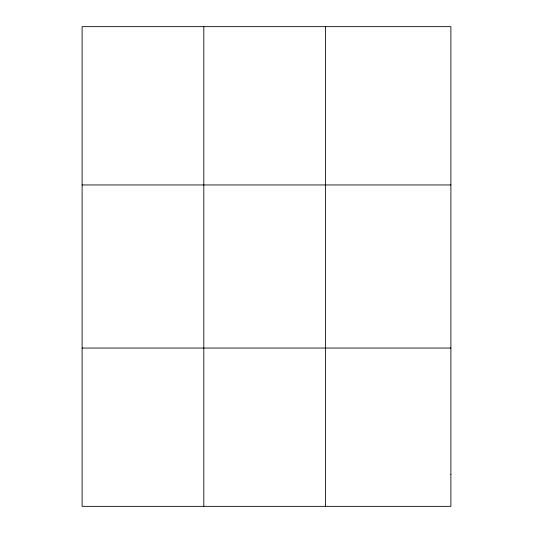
<?xml version="1.0" encoding="UTF-8"?>
<svg xmlns="http://www.w3.org/2000/svg" width="533" height="533" viewBox="0 0 533 533"><rect width="100%" height="100%" fill="white"/><g stroke="black" fill="none" stroke-linecap="round" stroke-linejoin="round"><path stroke-width="0.8" d="M203.806 506.35L203.806 26.65M325.503 506.35L325.503 26.65M82.109 184.951L450.891 184.951M82.109 348.049L450.891 348.049M450.891 474.69L450.891 506.35L82.109 506.35L82.109 26.65L450.891 26.65L450.891 474.69"/></g></svg>
